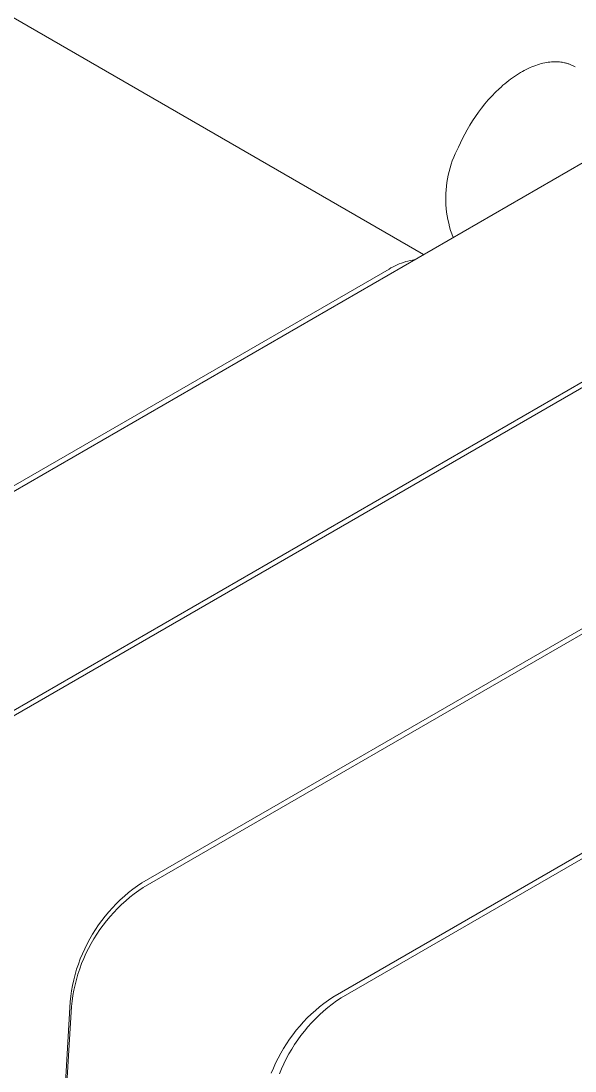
# Model space of a CAD drawing. Header units: inches. Extents: x 7 to 162, y -1 to 92.
# Drawn here: x 158.048 to 158.862, y 71.691 to 73.232 of the extents above; entities that cross this region are included whole.
import ezdxf

# ---------------------------------------------------------------- set-up
doc = ezdxf.new("R2010")
doc.units = ezdxf.units.IN
doc.layers.add('ZANO_R', color=7, linetype='Continuous', lineweight=0)

msp = doc.modelspace()

# ---------------------------------------------------------------- linework, layer by layer
at = {"layer": 'ZANO_R'}
for p, q in [((153.00919, 76.14008), (158.63923, 72.88957)), ((158.82707, 73.17233), (158.82464, 73.17211)), ((158.82946, 73.17248), (158.82707, 73.17233)), ((158.83181, 73.17254), (158.82946, 73.17248)), ((158.83411, 73.17253), (158.83181, 73.17254)), ((158.83637, 73.17244), (158.83411, 73.17253)), ((158.83858, 73.17228), (158.83637, 73.17244)), ((158.84075, 73.17204), (158.83858, 73.17228)), ((158.78421, 73.15819), (158.78135, 73.15654)), ((158.78706, 73.15975), (158.78421, 73.15819)), ((158.78989, 73.16122), (158.78706, 73.15975)), ((158.79272, 73.1626), (158.78989, 73.16122)), ((158.79552, 73.16389), (158.79272, 73.1626)), ((158.79831, 73.16509), (158.79552, 73.16389)), ((158.80108, 73.16619), (158.79831, 73.16509)), ((158.80382, 73.16721), (158.80108, 73.16619)), ((158.80654, 73.16813), (158.80382, 73.16721)), ((158.80922, 73.16896), (158.80654, 73.16813)), ((158.81188, 73.16971), (158.80922, 73.16896)), ((158.8145, 73.17036), (158.81188, 73.16971)), ((158.81709, 73.17093), (158.8145, 73.17036)), ((158.81965, 73.17141), (158.81709, 73.17093)), ((158.82216, 73.1718), (158.81965, 73.17141)), ((158.82464, 73.17211), (158.82216, 73.1718)), ((158.84181, 73.1719), (158.84075, 73.17204)), ((158.84286, 73.17174), (158.84181, 73.1719)), ((158.8439, 73.17156), (158.84286, 73.17174)), ((158.84602, 73.17114), (158.8439, 73.17156)), ((158.8471, 73.17089), (158.84602, 73.17114)), ((158.84818, 73.17062), (158.8471, 73.17089)), ((158.84925, 73.17033), (158.84818, 73.17062)), ((158.85032, 73.17002), (158.84925, 73.17033)), ((158.85138, 73.16968), (158.85032, 73.17002)), ((158.85244, 73.16933), (158.85138, 73.16968)), ((158.85349, 73.16895), (158.85244, 73.16933)), ((158.85453, 73.16855), (158.85349, 73.16895)), ((158.85556, 73.16813), (158.85453, 73.16855)), ((158.85658, 73.16768), (158.85556, 73.16813)), ((158.85759, 73.16722), (158.85658, 73.16768)), ((158.8586, 73.16674), (158.85759, 73.16722)), ((158.85959, 73.16623), (158.8586, 73.16674)), ((158.86057, 73.16571), (158.85959, 73.16623)), ((158.86153, 73.16517), (158.86057, 73.16571)), ((158.76135, 73.14261), (158.75853, 73.1403)), ((158.76419, 73.14484), (158.76135, 73.14261)), ((158.76704, 73.147), (158.76419, 73.14484)), ((158.76989, 73.14908), (158.76704, 73.147)), ((158.77276, 73.15107), (158.76989, 73.14908)), ((158.77562, 73.15298), (158.77276, 73.15107)), ((158.77849, 73.15481), (158.77562, 73.15298)), ((158.78135, 73.15654), (158.77849, 73.15481)), ((158.74473, 73.12768), (158.7394, 73.12219)), ((158.75017, 73.13293), (158.74473, 73.12768)), ((158.75294, 73.13545), (158.75017, 73.13293)), ((158.75572, 73.13791), (158.75294, 73.13545)), ((158.75853, 73.1403), (158.75572, 73.13791)), ((158.72919, 73.1106), (158.72434, 73.10454)), ((158.73422, 73.11649), (158.72919, 73.1106)), ((158.7394, 73.12219), (158.73422, 73.11649)), ((158.71969, 73.09835), (158.71523, 73.09206)), ((158.72434, 73.10454), (158.71969, 73.09835)), ((158.71098, 73.08568), (158.70696, 73.07925)), ((158.71523, 73.09206), (158.71098, 73.08568)), ((158.6996, 73.06632), (158.69627, 73.05988)), ((158.70317, 73.07279), (158.6996, 73.06632)), ((158.70696, 73.07925), (158.70317, 73.07279)), ((158.69317, 73.05348), (158.69031, 73.04714)), ((158.69627, 73.05988), (158.69317, 73.05348)), ((158.90113, 73.04078), (157.62882, 72.30621)), ((158.68552, 73.03729), (158.68338, 73.03225)), ((158.68783, 73.04226), (158.68552, 73.03729)), ((158.69031, 73.04714), (158.68783, 73.04226)), ((158.67962, 73.02196), (158.67801, 73.01673)), ((158.68141, 73.02714), (158.67962, 73.02196)), ((158.68338, 73.03225), (158.68141, 73.02714)), ((158.67534, 73.00611), (158.67427, 73.00073)), ((158.67658, 73.01144), (158.67534, 73.00611)), ((158.67801, 73.01673), (158.67658, 73.01144)), ((158.6727, 72.98989), (158.67219, 72.98444)), ((158.67339, 72.99533), (158.6727, 72.98989)), ((158.67427, 73.00073), (158.67339, 72.99533)), ((158.67187, 72.97897), (158.67174, 72.9735)), ((158.67174, 72.9735), (158.6718, 72.96802)), ((158.67219, 72.98444), (158.67187, 72.97897)), ((158.6718, 72.96802), (158.67204, 72.96255)), ((158.67204, 72.96255), (158.67248, 72.95709)), ((158.67248, 72.95709), (158.67309, 72.95165)), ((158.67309, 72.95165), (158.6739, 72.94623)), ((158.6739, 72.94623), (158.67489, 72.94085)), ((158.67489, 72.94085), (158.67606, 72.9355)), ((158.67606, 72.9355), (158.67742, 72.93019)), ((158.67742, 72.93019), (158.67896, 72.92493)), ((158.67896, 72.92493), (158.68068, 72.91973)), ((158.68068, 72.91973), (158.68257, 72.9146)), ((158.61629, 72.87998), (158.61305, 72.87909)), ((158.61957, 72.88077), (158.61629, 72.87998)), ((158.62287, 72.88146), (158.61957, 72.88077)), ((158.62619, 72.88204), (158.62287, 72.88146)), ((158.58843, 72.86828), (157.62692, 72.31316)), ((158.59134, 72.86997), (158.58843, 72.86828)), ((158.59431, 72.87157), (158.59134, 72.86997)), ((158.59733, 72.87307), (158.59431, 72.87157)), ((158.60039, 72.87448), (158.59733, 72.87307)), ((158.6035, 72.87578), (158.60039, 72.87448)), ((158.60664, 72.87698), (158.6035, 72.87578)), ((158.60983, 72.87809), (158.60664, 72.87698)), ((158.61305, 72.87909), (158.60983, 72.87809)), ((159.1128, 72.84138), (157.90735, 72.1454)), ((157.91938, 72.14431), (158.88088, 72.69944)), ((159.49996, 72.69504), (158.22765, 71.96048)), ((159.77849, 72.53424), (158.50618, 71.79967)), ((159.18726, 72.52255), (158.22575, 71.96742)), ((158.51821, 71.79857), (159.47971, 72.3537)), ((158.21249, 71.95807), (158.2061, 71.95306)), ((158.21904, 71.96286), (158.21249, 71.95807)), ((158.22094, 71.95592), (158.21438, 71.95113)), ((158.22575, 71.96742), (158.21904, 71.96286)), ((158.22765, 71.96048), (158.22094, 71.95592)), ((158.19387, 71.94239), (158.18803, 71.93675)), ((158.19989, 71.94783), (158.19387, 71.94239)), ((158.20179, 71.94089), (158.19576, 71.93545)), ((158.2061, 71.95306), (158.19989, 71.94783)), ((158.208, 71.94611), (158.20179, 71.94089)), ((158.21438, 71.95113), (158.208, 71.94611)), ((158.17696, 71.92487), (158.17174, 71.91866)), ((158.1824, 71.93091), (158.17696, 71.92487)), ((158.18429, 71.92396), (158.17886, 71.91793)), ((158.18803, 71.93675), (158.1824, 71.93091)), ((158.18993, 71.9298), (158.18429, 71.92396)), ((158.19576, 71.93545), (158.18993, 71.9298)), ((158.16674, 71.91227), (158.16196, 71.90571)), ((158.17174, 71.91866), (158.16674, 71.91227)), ((158.17364, 71.91171), (158.16864, 71.90532)), ((158.17886, 71.91793), (158.17364, 71.91171)), ((158.1574, 71.89899), (158.15309, 71.89211)), ((158.16196, 71.90571), (158.1574, 71.89899)), ((158.16386, 71.89876), (158.1593, 71.89204)), ((158.16864, 71.90532), (158.16386, 71.89876)), ((158.14517, 71.87794), (158.14158, 71.87066)), ((158.14901, 71.8851), (158.14517, 71.87794)), ((158.1509, 71.87815), (158.14707, 71.871)), ((158.15309, 71.89211), (158.14901, 71.8851)), ((158.15498, 71.88517), (158.1509, 71.87815)), ((158.1593, 71.89204), (158.15498, 71.88517)), ((158.13825, 71.86326), (158.13517, 71.85575)), ((158.14158, 71.87066), (158.13825, 71.86326)), ((158.14348, 71.86372), (158.14015, 71.85632)), ((158.14707, 71.871), (158.14348, 71.86372)), ((158.13236, 71.84814), (158.1298, 71.84043)), ((158.13517, 71.85575), (158.13236, 71.84814)), ((158.13707, 71.8488), (158.13426, 71.84119)), ((158.14015, 71.85632), (158.13707, 71.8488)), ((158.12752, 71.83264), (158.1255, 71.82478)), ((158.1298, 71.84043), (158.12752, 71.83264)), ((158.1317, 71.83349), (158.12942, 71.8257)), ((158.13426, 71.84119), (158.1317, 71.83349)), ((158.12376, 71.81685), (158.12229, 71.80887)), ((158.1255, 71.82478), (158.12376, 71.81685)), ((158.1274, 71.81783), (158.12565, 71.80991)), ((158.12942, 71.8257), (158.1274, 71.81783)), ((158.12109, 71.80084), (158.12017, 71.79278)), ((158.12229, 71.80887), (158.12109, 71.80084)), ((158.12418, 71.80192), (158.12299, 71.7939)), ((158.12565, 71.80991), (158.12418, 71.80192)), ((158.12017, 71.79278), (158.08364, 71.16849)), ((158.12207, 71.78583), (158.08601, 71.16949)), ((158.12299, 71.7939), (158.12207, 71.78583)), ((158.48652, 71.78531), (158.48032, 71.78008)), ((158.49291, 71.79032), (158.48652, 71.78531)), ((158.49946, 71.79511), (158.49291, 71.79032)), ((158.50494, 71.78922), (158.49855, 71.78421)), ((158.50618, 71.79967), (158.49946, 71.79511)), ((158.51149, 71.79401), (158.50494, 71.78922)), ((158.51821, 71.79857), (158.51149, 71.79401)), ((158.47429, 71.77464), (158.46846, 71.769)), ((158.48032, 71.78008), (158.47429, 71.77464)), ((158.48632, 71.77354), (158.48048, 71.7679)), ((158.49234, 71.77898), (158.48632, 71.77354)), ((158.49855, 71.78421), (158.49234, 71.77898)), ((158.45739, 71.75712), (158.45217, 71.75091)), ((158.46282, 71.76315), (158.45739, 71.75712)), ((158.46846, 71.769), (158.46282, 71.76315)), ((158.46942, 71.75603), (158.46419, 71.74981)), ((158.47485, 71.76206), (158.46942, 71.75603)), ((158.48048, 71.7679), (158.47485, 71.76206)), ((158.44716, 71.74452), (158.44238, 71.73796)), ((158.45217, 71.75091), (158.44716, 71.74452)), ((158.45919, 71.74342), (158.45441, 71.73686)), ((158.46419, 71.74981), (158.45919, 71.74342)), ((158.43351, 71.72436), (158.42943, 71.71735)), ((158.43783, 71.73124), (158.43351, 71.72436)), ((158.44238, 71.73796), (158.43783, 71.73124)), ((158.44986, 71.73014), (158.44554, 71.72327)), ((158.45441, 71.73686), (158.44986, 71.73014)), ((158.4256, 71.71019), (158.42201, 71.70291)), ((158.42943, 71.71735), (158.4256, 71.71019)), ((158.43762, 71.7091), (158.43404, 71.70181)), ((158.44146, 71.71625), (158.43762, 71.7091)), ((158.44554, 71.72327), (158.44146, 71.71625)), ((158.41867, 71.69551), (158.4156, 71.688)), ((158.42201, 71.70291), (158.41867, 71.69551)), ((158.4307, 71.69441), (158.42763, 71.6869)), ((158.43404, 71.70181), (158.4307, 71.69441))]:
    msp.add_line(p, q, dxfattribs=at)

doc.saveas('drawing.dxf')
